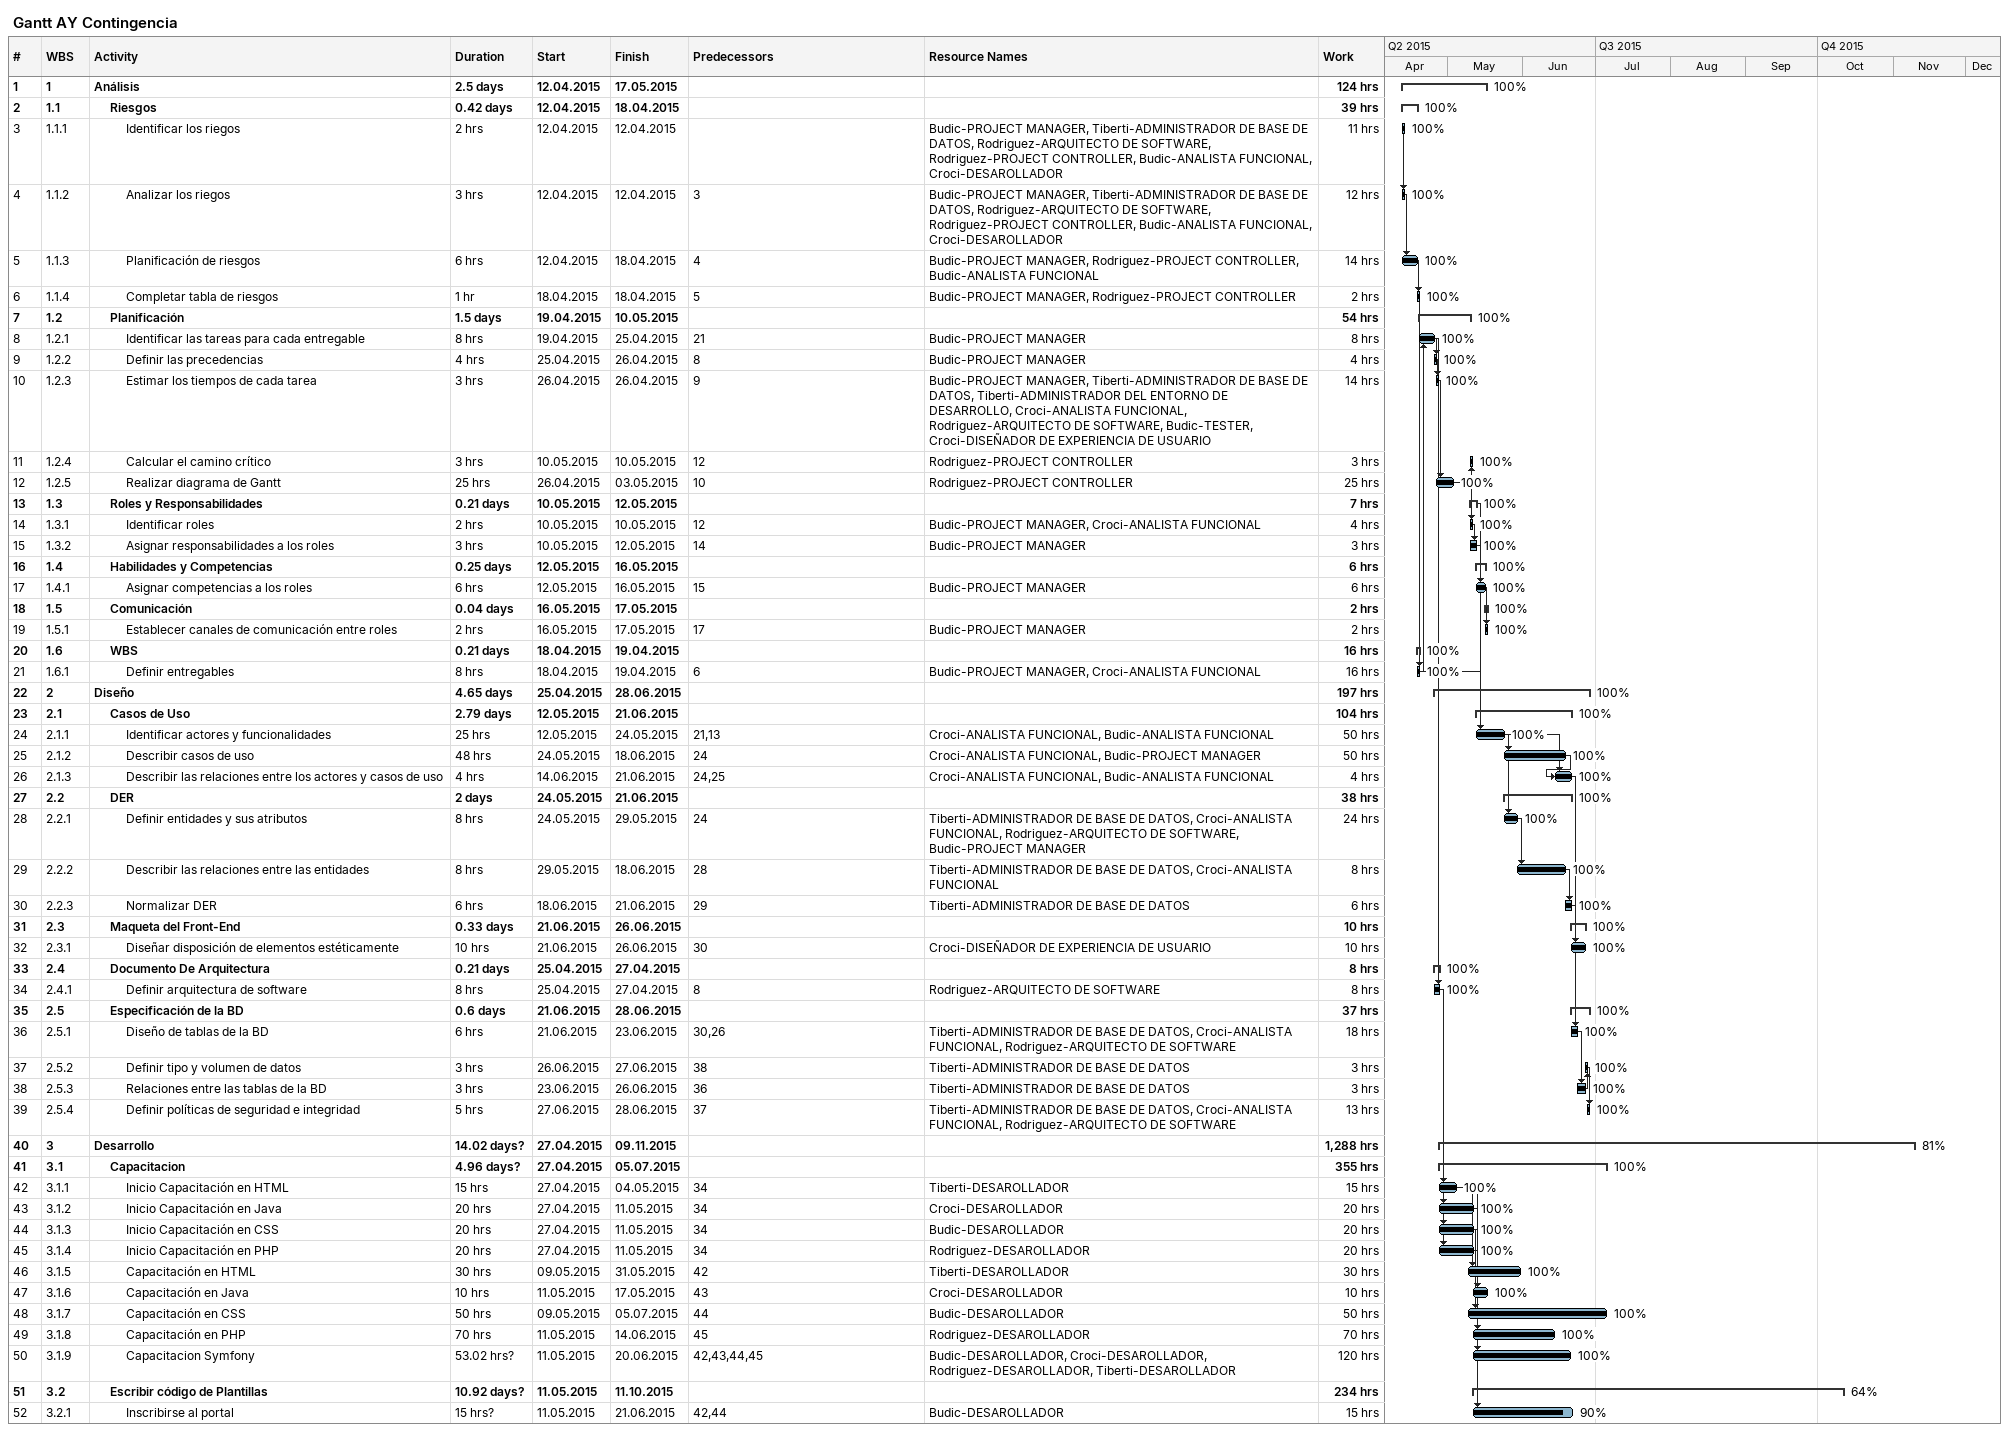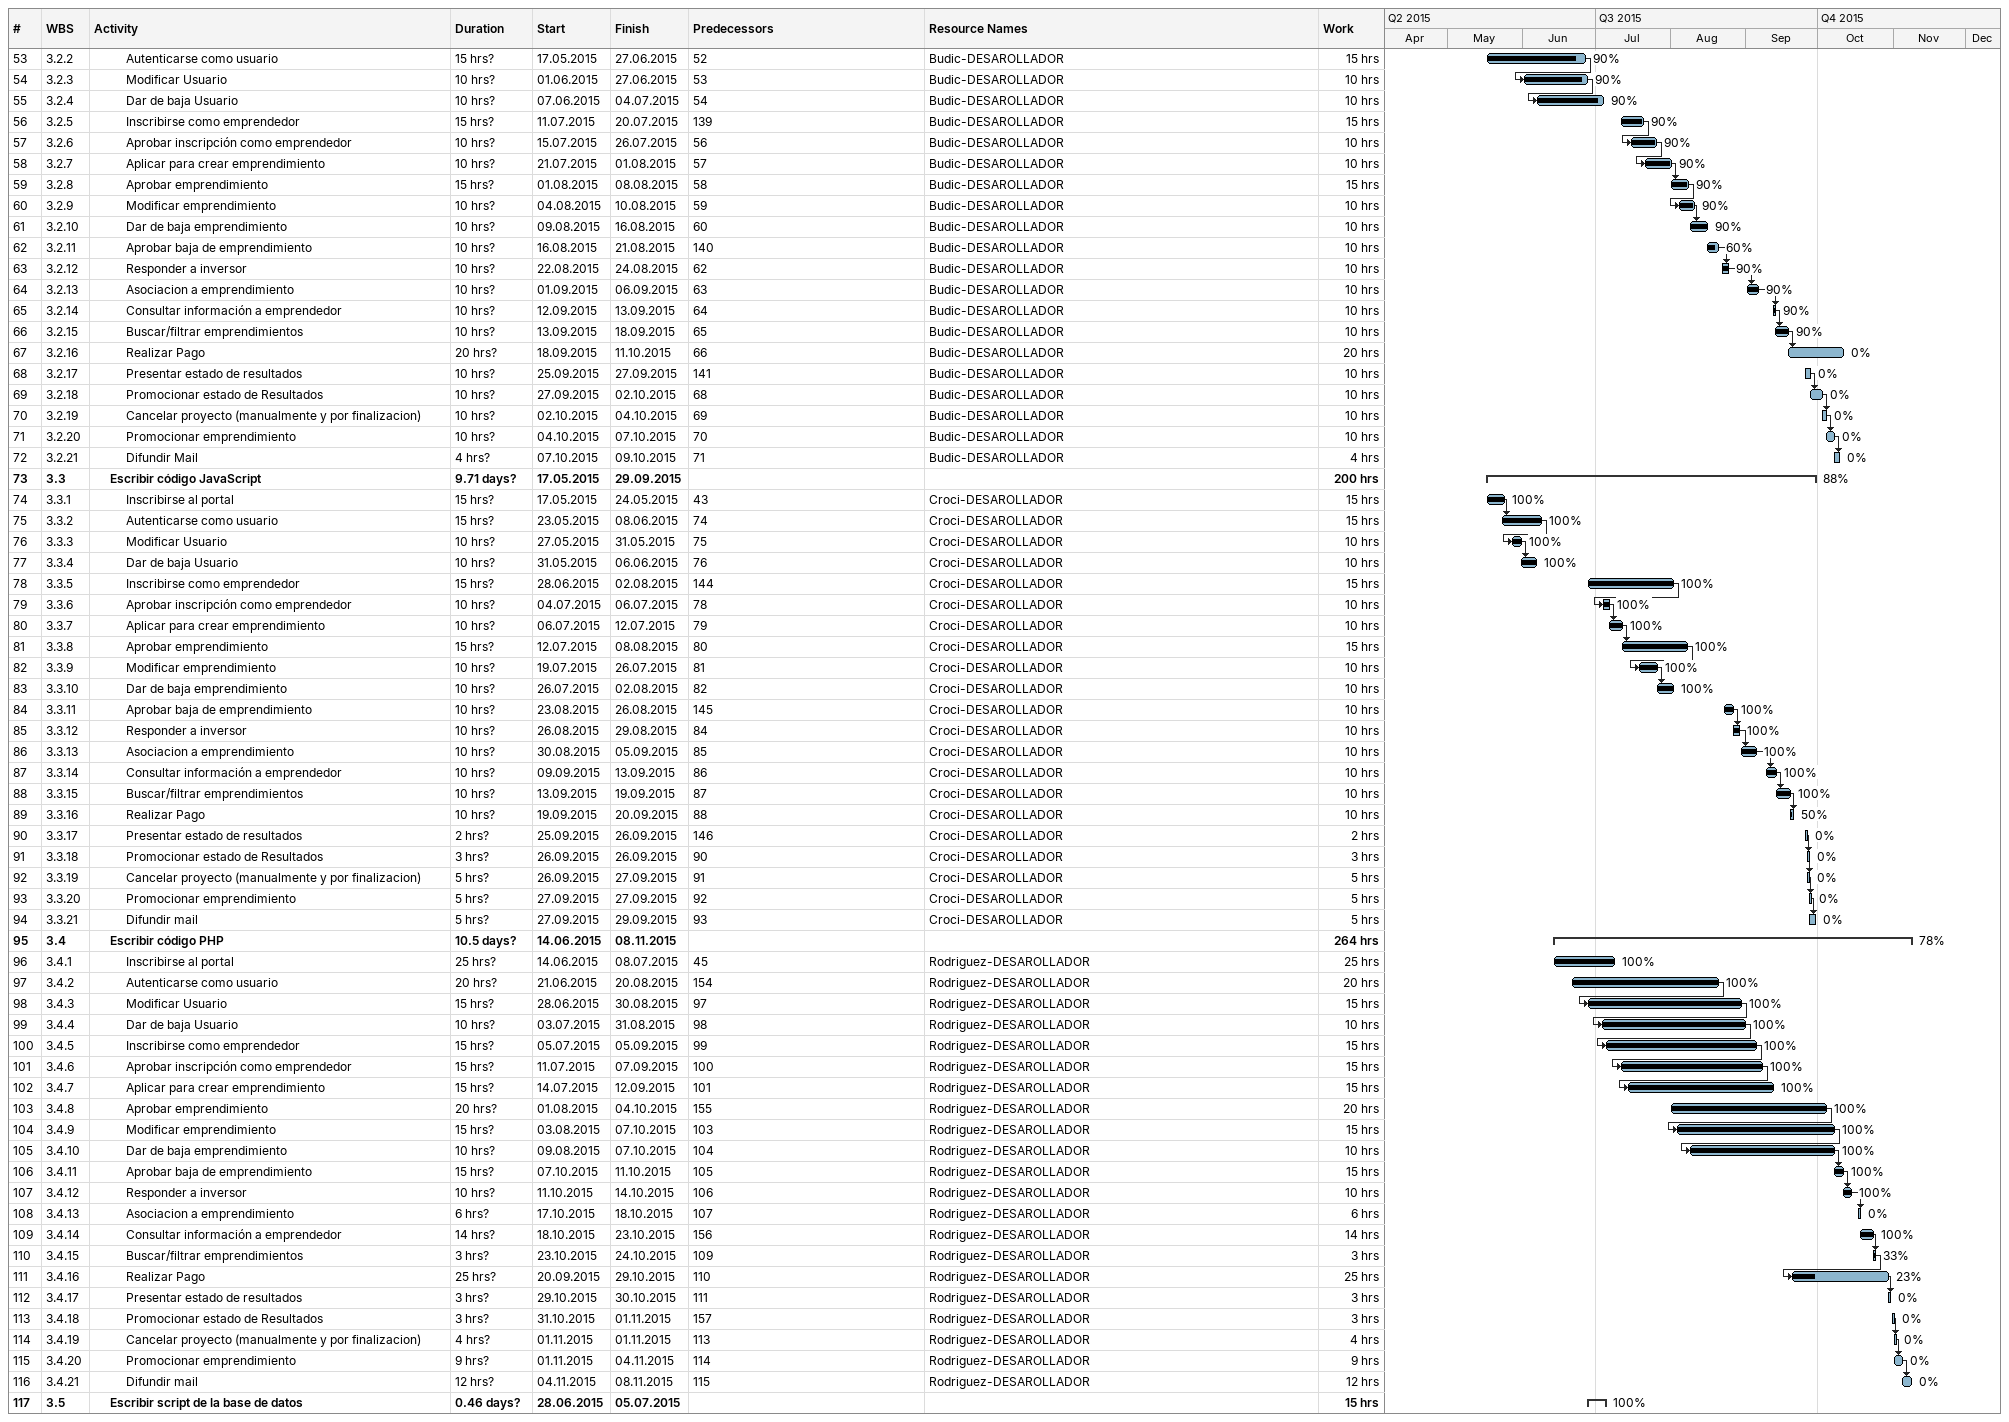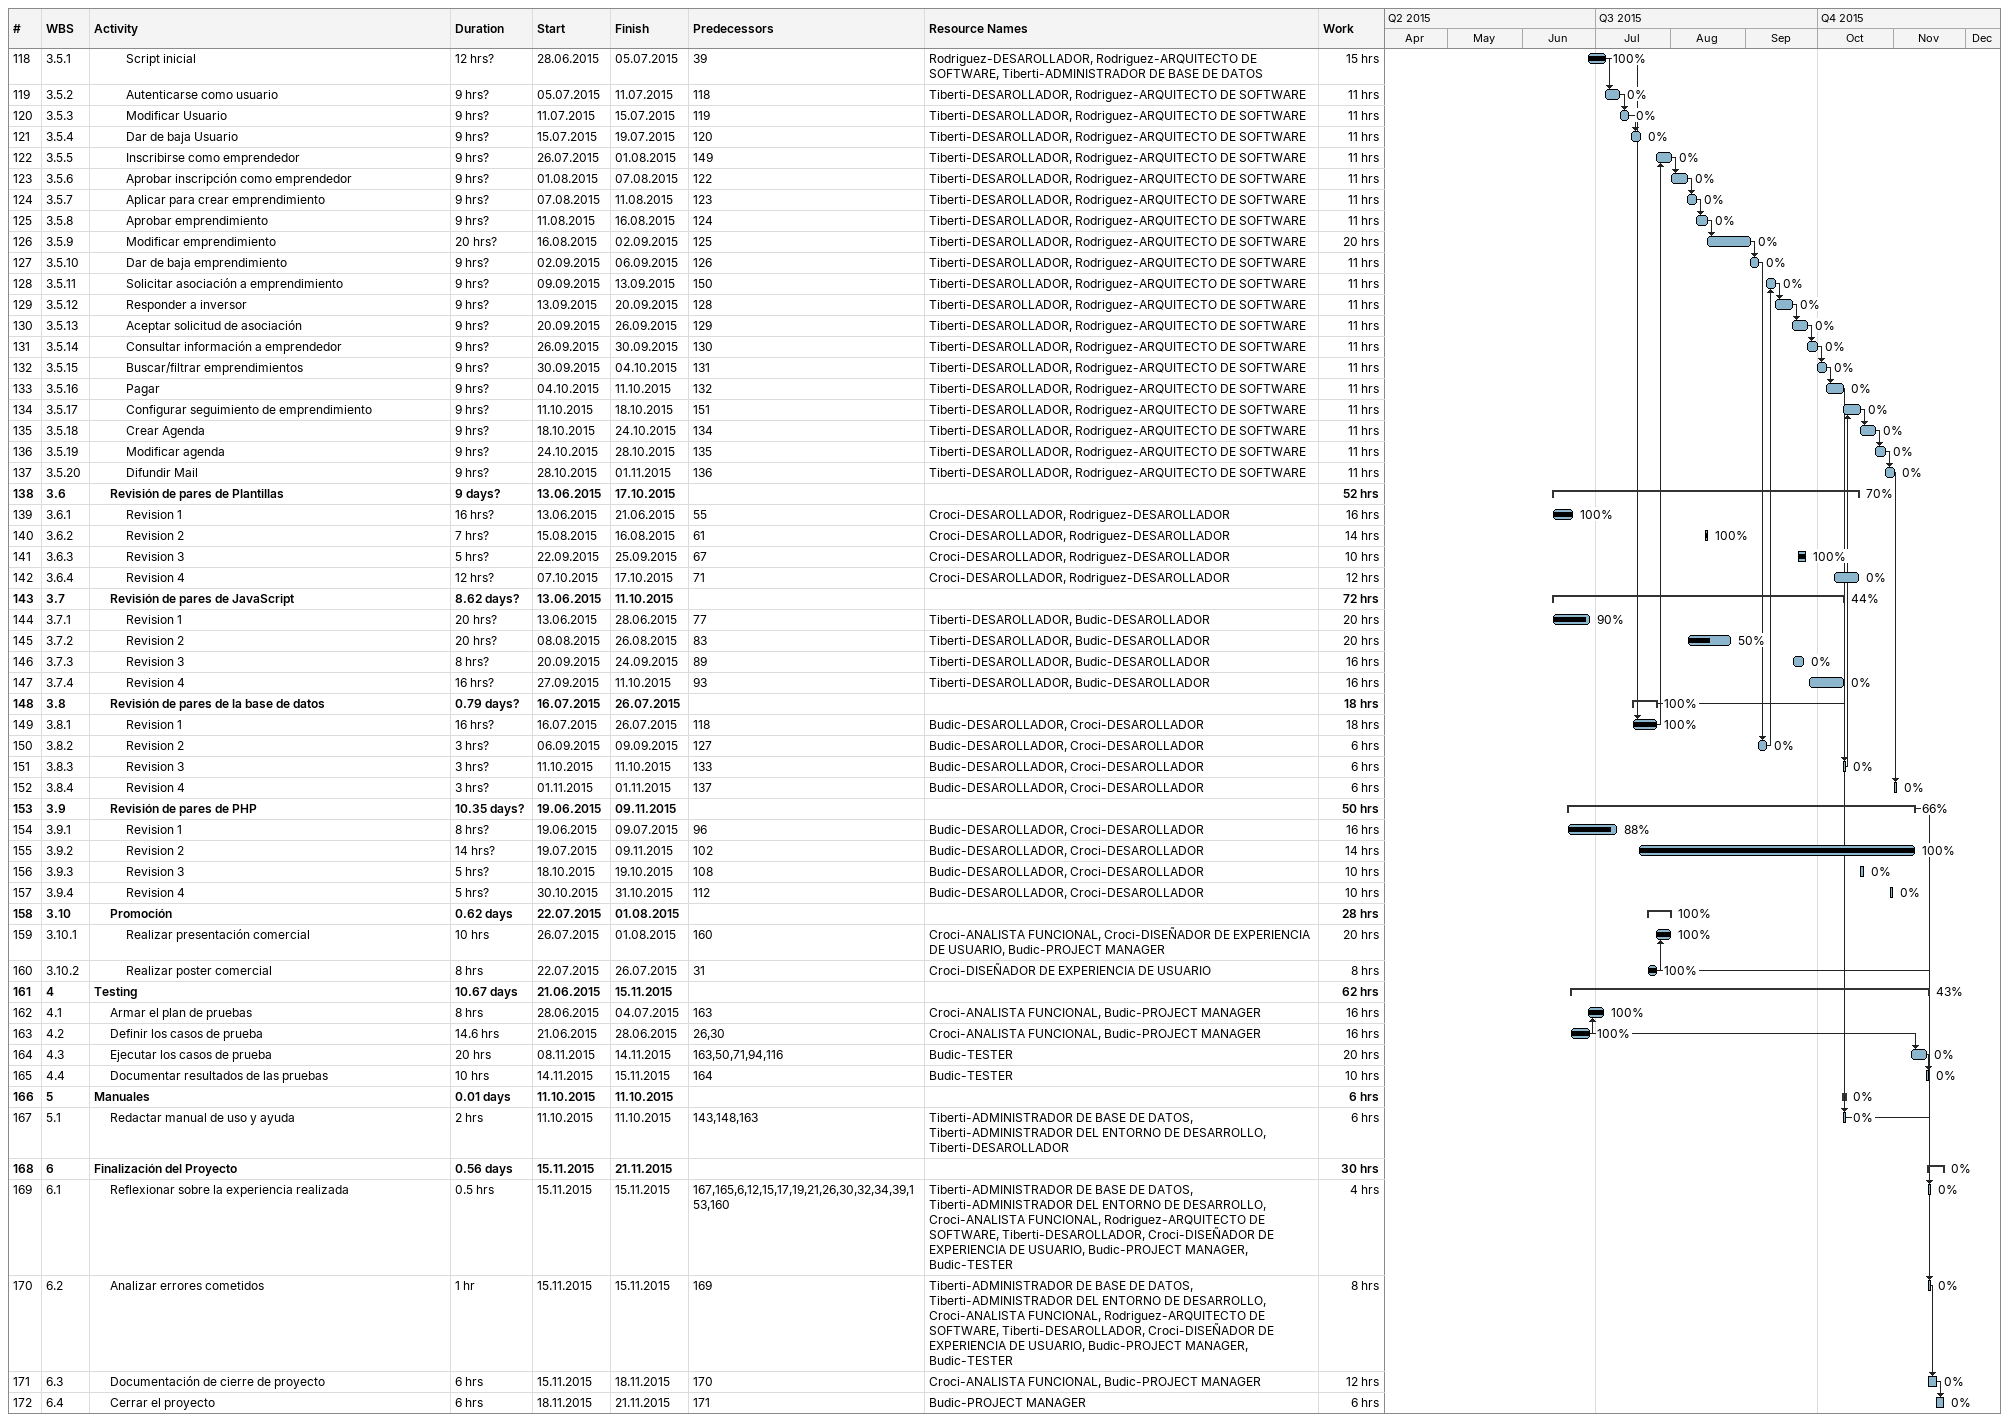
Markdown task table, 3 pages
Gantt AY Contingencia

| ID | WBS | Task | Duration | Start | Finish | Predecessors | Resources | % complete | Work (h) |
|---|---|---|---|---|---|---|---|---|---|
| 1 | 1 | **Análisis** | 2.5d | 2015-04-12 | 2015-05-17 |  |  | 100 | 124 |
| 2 | 1.1 | **Riesgos** | 0.42d | 2015-04-12 | 2015-04-18 |  |  | 100 | 39 |
| 3 | 1.1.1 | Identificar los riegos | 2h | 2015-04-12 | 2015-04-12 |  | Budic-PROJECT MANAGER, Tiberti-ADMINISTRADOR DE BASE DE DATOS, Rodriguez-ARQUITECTO DE SOFTWARE, Rodriguez-PROJECT CONTROLLER, Budic-ANALISTA FUNCIONAL, Croci-DESAROLLADOR | 100 | 11 |
| 4 | 1.1.2 | Analizar los riegos | 3h | 2015-04-12 | 2015-04-12 | 3 | Budic-PROJECT MANAGER, Tiberti-ADMINISTRADOR DE BASE DE DATOS, Rodriguez-ARQUITECTO DE SOFTWARE, Rodriguez-PROJECT CONTROLLER, Budic-ANALISTA FUNCIONAL, Croci-DESAROLLADOR | 100 | 12 |
| 5 | 1.1.3 | Planificación de riesgos | 6h | 2015-04-12 | 2015-04-18 | 4 | Budic-PROJECT MANAGER, Rodriguez-PROJECT CONTROLLER, Budic-ANALISTA FUNCIONAL | 100 | 14 |
| 6 | 1.1.4 | Completar tabla de riesgos | 1h | 2015-04-18 | 2015-04-18 | 5 | Budic-PROJECT MANAGER, Rodriguez-PROJECT CONTROLLER | 100 | 2 |
| 7 | 1.2 | **Planificación** | 1.5d | 2015-04-19 | 2015-05-10 |  |  | 100 | 54 |
| 8 | 1.2.1 | Identificar las tareas para cada entregable | 8h | 2015-04-19 | 2015-04-25 | 21 | Budic-PROJECT MANAGER | 100 | 8 |
| 9 | 1.2.2 | Definir las precedencias | 4h | 2015-04-25 | 2015-04-26 | 8 | Budic-PROJECT MANAGER | 100 | 4 |
| 10 | 1.2.3 | Estimar los tiempos de cada tarea | 3h | 2015-04-26 | 2015-04-26 | 9 | Budic-PROJECT MANAGER, Tiberti-ADMINISTRADOR DE BASE DE DATOS, Tiberti-ADMINISTRADOR DEL ENTORNO DE DESARROLLO, Croci-ANALISTA FUNCIONAL, Rodriguez-ARQUITECTO DE SOFTWARE, Budic-TESTER, Croci-DISEÑADOR DE EXPERIENCIA DE USUARIO | 100 | 14 |
| 11 | 1.2.4 | Calcular el camino crítico | 3h | 2015-05-10 | 2015-05-10 | 12 | Rodriguez-PROJECT CONTROLLER | 100 | 3 |
| 12 | 1.2.5 | Realizar diagrama de Gantt | 25h | 2015-04-26 | 2015-05-03 | 10 | Rodriguez-PROJECT CONTROLLER | 100 | 25 |
| 13 | 1.3 | **Roles y Responsabilidades** | 0.21d | 2015-05-10 | 2015-05-12 |  |  | 100 | 7 |
| 14 | 1.3.1 | Identificar roles | 2h | 2015-05-10 | 2015-05-10 | 12 | Budic-PROJECT MANAGER, Croci-ANALISTA FUNCIONAL | 100 | 4 |
| 15 | 1.3.2 | Asignar responsabilidades a los roles | 3h | 2015-05-10 | 2015-05-12 | 14 | Budic-PROJECT MANAGER | 100 | 3 |
| 16 | 1.4 | **Habilidades y Competencias** | 0.25d | 2015-05-12 | 2015-05-16 |  |  | 100 | 6 |
| 17 | 1.4.1 | Asignar competencias a los roles | 6h | 2015-05-12 | 2015-05-16 | 15 | Budic-PROJECT MANAGER | 100 | 6 |
| 18 | 1.5 | **Comunicación** | 0.04d | 2015-05-16 | 2015-05-17 |  |  | 100 | 2 |
| 19 | 1.5.1 | Establecer canales de comunicación entre roles | 2h | 2015-05-16 | 2015-05-17 | 17 | Budic-PROJECT MANAGER | 100 | 2 |
| 20 | 1.6 | **WBS** | 0.21d | 2015-04-18 | 2015-04-19 |  |  | 100 | 16 |
| 21 | 1.6.1 | Definir entregables | 8h | 2015-04-18 | 2015-04-19 | 6 | Budic-PROJECT MANAGER, Croci-ANALISTA FUNCIONAL | 100 | 16 |
| 22 | 2 | **Diseño** | 4.65d | 2015-04-25 | 2015-06-28 |  |  | 100 | 197 |
| 23 | 2.1 | **Casos de Uso** | 2.79d | 2015-05-12 | 2015-06-21 |  |  | 100 | 104 |
| 24 | 2.1.1 | Identificar actores y funcionalidades | 25h | 2015-05-12 | 2015-05-24 | 21, 13 | Croci-ANALISTA FUNCIONAL, Budic-ANALISTA FUNCIONAL | 100 | 50 |
| 25 | 2.1.2 | Describir casos de uso | 48h | 2015-05-24 | 2015-06-18 | 24 | Croci-ANALISTA FUNCIONAL, Budic-PROJECT MANAGER | 100 | 50 |
| 26 | 2.1.3 | Describir las relaciones entre los actores y casos de uso | 4h | 2015-06-14 | 2015-06-21 | 24, 25 | Croci-ANALISTA FUNCIONAL, Budic-ANALISTA FUNCIONAL | 100 | 4 |
| 27 | 2.2 | **DER** | 2d | 2015-05-24 | 2015-06-21 |  |  | 100 | 38 |
| 28 | 2.2.1 | Definir entidades y sus atributos | 8h | 2015-05-24 | 2015-05-29 | 24 | Tiberti-ADMINISTRADOR DE BASE DE DATOS, Croci-ANALISTA FUNCIONAL, Rodriguez-ARQUITECTO DE SOFTWARE, Budic-PROJECT MANAGER | 100 | 24 |
| 29 | 2.2.2 | Describir las relaciones entre las entidades | 8h | 2015-05-29 | 2015-06-18 | 28 | Tiberti-ADMINISTRADOR DE BASE DE DATOS, Croci-ANALISTA FUNCIONAL | 100 | 8 |
| 30 | 2.2.3 | Normalizar DER | 6h | 2015-06-18 | 2015-06-21 | 29 | Tiberti-ADMINISTRADOR DE BASE DE DATOS | 100 | 6 |
| 31 | 2.3 | **Maqueta del Front-End** | 0.33d | 2015-06-21 | 2015-06-26 |  |  | 100 | 10 |
| 32 | 2.3.1 | Diseñar disposición de elementos estéticamente | 10h | 2015-06-21 | 2015-06-26 | 30 | Croci-DISEÑADOR DE EXPERIENCIA DE USUARIO | 100 | 10 |
| 33 | 2.4 | **Documento De Arquitectura** | 0.21d | 2015-04-25 | 2015-04-27 |  |  | 100 | 8 |
| 34 | 2.4.1 | Definir arquitectura de software | 8h | 2015-04-25 | 2015-04-27 | 8 | Rodriguez-ARQUITECTO DE SOFTWARE | 100 | 8 |
| 35 | 2.5 | **Especificación de la BD** | 0.6d | 2015-06-21 | 2015-06-28 |  |  | 100 | 37 |
| 36 | 2.5.1 | Diseño de tablas de la BD | 6h | 2015-06-21 | 2015-06-23 | 30, 26 | Tiberti-ADMINISTRADOR DE BASE DE DATOS, Croci-ANALISTA FUNCIONAL, Rodriguez-ARQUITECTO DE SOFTWARE | 100 | 18 |
| 37 | 2.5.2 | Definir tipo y volumen de datos | 3h | 2015-06-26 | 2015-06-27 | 38 | Tiberti-ADMINISTRADOR DE BASE DE DATOS | 100 | 3 |
| 38 | 2.5.3 | Relaciones entre las tablas de la BD | 3h | 2015-06-23 | 2015-06-26 | 36 | Tiberti-ADMINISTRADOR DE BASE DE DATOS | 100 | 3 |
| 39 | 2.5.4 | Definir políticas de seguridad e integridad | 5h | 2015-06-27 | 2015-06-28 | 37 | Tiberti-ADMINISTRADOR DE BASE DE DATOS, Croci-ANALISTA FUNCIONAL, Rodriguez-ARQUITECTO DE SOFTWARE | 100 | 13 |
| 40 | 3 | **Desarrollo** | 14.02d? | 2015-04-27 | 2015-11-09 |  |  | 81 | 1288 |
| 41 | 3.1 | **Capacitacion** | 4.96d? | 2015-04-27 | 2015-07-05 |  |  | 100 | 355 |
| 42 | 3.1.1 | Inicio Capacitación en HTML | 15h | 2015-04-27 | 2015-05-04 | 34 | Tiberti-DESAROLLADOR | 100 | 15 |
| 43 | 3.1.2 | Inicio Capacitación en Java | 20h | 2015-04-27 | 2015-05-11 | 34 | Croci-DESAROLLADOR | 100 | 20 |
| 44 | 3.1.3 | Inicio Capacitación en CSS | 20h | 2015-04-27 | 2015-05-11 | 34 | Budic-DESAROLLADOR | 100 | 20 |
| 45 | 3.1.4 | Inicio Capacitación en PHP | 20h | 2015-04-27 | 2015-05-11 | 34 | Rodriguez-DESAROLLADOR | 100 | 20 |
| 46 | 3.1.5 | Capacitación en HTML | 30h | 2015-05-09 | 2015-05-31 | 42 | Tiberti-DESAROLLADOR | 100 | 30 |
| 47 | 3.1.6 | Capacitación en Java | 10h | 2015-05-11 | 2015-05-17 | 43 | Croci-DESAROLLADOR | 100 | 10 |
| 48 | 3.1.7 | Capacitación en CSS | 50h | 2015-05-09 | 2015-07-05 | 44 | Budic-DESAROLLADOR | 100 | 50 |
| 49 | 3.1.8 | Capacitación en PHP | 70h | 2015-05-11 | 2015-06-14 | 45 | Rodriguez-DESAROLLADOR | 100 | 70 |
| 50 | 3.1.9 | Capacitacion Symfony | 53.02h? | 2015-05-11 | 2015-06-20 | 42, 43, 44, 45 | Budic-DESAROLLADOR, Croci-DESAROLLADOR, Rodriguez-DESAROLLADOR, Tiberti-DESAROLLADOR | 100 | 120 |
| 51 | 3.2 | **Escribir código de Plantillas** | 10.92d? | 2015-05-11 | 2015-10-11 |  |  | 64 | 234 |
| 52 | 3.2.1 | Inscribirse al portal | 15h? | 2015-05-11 | 2015-06-21 | 42, 44 | Budic-DESAROLLADOR | 90 | 15 |
| 53 | 3.2.2 | Autenticarse como usuario | 15h? | 2015-05-17 | 2015-06-27 | 52 | Budic-DESAROLLADOR | 90 | 15 |
| 54 | 3.2.3 | Modificar Usuario | 10h? | 2015-06-01 | 2015-06-27 | 53 | Budic-DESAROLLADOR | 90 | 10 |
| 55 | 3.2.4 | Dar de baja Usuario | 10h? | 2015-06-07 | 2015-07-04 | 54 | Budic-DESAROLLADOR | 90 | 10 |
| 56 | 3.2.5 | Inscribirse como emprendedor | 15h? | 2015-07-11 | 2015-07-20 | 139 | Budic-DESAROLLADOR | 90 | 15 |
| 57 | 3.2.6 | Aprobar inscripción como emprendedor | 10h? | 2015-07-15 | 2015-07-26 | 56 | Budic-DESAROLLADOR | 90 | 10 |
| 58 | 3.2.7 | Aplicar para crear emprendimiento | 10h? | 2015-07-21 | 2015-08-01 | 57 | Budic-DESAROLLADOR | 90 | 10 |
| 59 | 3.2.8 | Aprobar emprendimiento | 15h? | 2015-08-01 | 2015-08-08 | 58 | Budic-DESAROLLADOR | 90 | 15 |
| 60 | 3.2.9 | Modificar emprendimiento | 10h? | 2015-08-04 | 2015-08-10 | 59 | Budic-DESAROLLADOR | 90 | 10 |
| 61 | 3.2.10 | Dar de baja emprendimiento | 10h? | 2015-08-09 | 2015-08-16 | 60 | Budic-DESAROLLADOR | 90 | 10 |
| 62 | 3.2.11 | Aprobar baja de emprendimiento | 10h? | 2015-08-16 | 2015-08-21 | 140 | Budic-DESAROLLADOR | 60 | 10 |
| 63 | 3.2.12 | Responder a inversor | 10h? | 2015-08-22 | 2015-08-24 | 62 | Budic-DESAROLLADOR | 90 | 10 |
| 64 | 3.2.13 | Asociacion a emprendimiento | 10h? | 2015-09-01 | 2015-09-06 | 63 | Budic-DESAROLLADOR | 90 | 10 |
| 65 | 3.2.14 | Consultar información a emprendedor | 10h? | 2015-09-12 | 2015-09-13 | 64 | Budic-DESAROLLADOR | 90 | 10 |
| 66 | 3.2.15 | Buscar/filtrar emprendimientos | 10h? | 2015-09-13 | 2015-09-18 | 65 | Budic-DESAROLLADOR | 90 | 10 |
| 67 | 3.2.16 | Realizar Pago | 20h? | 2015-09-18 | 2015-10-11 | 66 | Budic-DESAROLLADOR | 0 | 20 |
| 68 | 3.2.17 | Presentar estado de resultados | 10h? | 2015-09-25 | 2015-09-27 | 141 | Budic-DESAROLLADOR | 0 | 10 |
| 69 | 3.2.18 | Promocionar estado de Resultados | 10h? | 2015-09-27 | 2015-10-02 | 68 | Budic-DESAROLLADOR | 0 | 10 |
| 70 | 3.2.19 | Cancelar proyecto (manualmente y por finalizacion) | 10h? | 2015-10-02 | 2015-10-04 | 69 | Budic-DESAROLLADOR | 0 | 10 |
| 71 | 3.2.20 | Promocionar emprendimiento | 10h? | 2015-10-04 | 2015-10-07 | 70 | Budic-DESAROLLADOR | 0 | 10 |
| 72 | 3.2.21 | Difundir Mail | 4h? | 2015-10-07 | 2015-10-09 | 71 | Budic-DESAROLLADOR | 0 | 4 |
| 73 | 3.3 | **Escribir código JavaScript** | 9.71d? | 2015-05-17 | 2015-09-29 |  |  | 88 | 200 |
| 74 | 3.3.1 | Inscribirse al portal | 15h? | 2015-05-17 | 2015-05-24 | 43 | Croci-DESAROLLADOR | 100 | 15 |
| 75 | 3.3.2 | Autenticarse como usuario | 15h? | 2015-05-23 | 2015-06-08 | 74 | Croci-DESAROLLADOR | 100 | 15 |
| 76 | 3.3.3 | Modificar Usuario | 10h? | 2015-05-27 | 2015-05-31 | 75 | Croci-DESAROLLADOR | 100 | 10 |
| 77 | 3.3.4 | Dar de baja Usuario | 10h? | 2015-05-31 | 2015-06-06 | 76 | Croci-DESAROLLADOR | 100 | 10 |
| 78 | 3.3.5 | Inscribirse como emprendedor | 15h? | 2015-06-28 | 2015-08-02 | 144 | Croci-DESAROLLADOR | 100 | 15 |
| 79 | 3.3.6 | Aprobar inscripción como emprendedor | 10h? | 2015-07-04 | 2015-07-06 | 78 | Croci-DESAROLLADOR | 100 | 10 |
| 80 | 3.3.7 | Aplicar para crear emprendimiento | 10h? | 2015-07-06 | 2015-07-12 | 79 | Croci-DESAROLLADOR | 100 | 10 |
| 81 | 3.3.8 | Aprobar emprendimiento | 15h? | 2015-07-12 | 2015-08-08 | 80 | Croci-DESAROLLADOR | 100 | 15 |
| 82 | 3.3.9 | Modificar emprendimiento | 10h? | 2015-07-19 | 2015-07-26 | 81 | Croci-DESAROLLADOR | 100 | 10 |
| 83 | 3.3.10 | Dar de baja emprendimiento | 10h? | 2015-07-26 | 2015-08-02 | 82 | Croci-DESAROLLADOR | 100 | 10 |
| 84 | 3.3.11 | Aprobar baja de emprendimiento | 10h? | 2015-08-23 | 2015-08-26 | 145 | Croci-DESAROLLADOR | 100 | 10 |
| 85 | 3.3.12 | Responder a inversor | 10h? | 2015-08-26 | 2015-08-29 | 84 | Croci-DESAROLLADOR | 100 | 10 |
| 86 | 3.3.13 | Asociacion a emprendimiento | 10h? | 2015-08-30 | 2015-09-05 | 85 | Croci-DESAROLLADOR | 100 | 10 |
| 87 | 3.3.14 | Consultar información a emprendedor | 10h? | 2015-09-09 | 2015-09-13 | 86 | Croci-DESAROLLADOR | 100 | 10 |
| 88 | 3.3.15 | Buscar/filtrar emprendimientos | 10h? | 2015-09-13 | 2015-09-19 | 87 | Croci-DESAROLLADOR | 100 | 10 |
| 89 | 3.3.16 | Realizar Pago | 10h? | 2015-09-19 | 2015-09-20 | 88 | Croci-DESAROLLADOR | 50 | 10 |
| 90 | 3.3.17 | Presentar estado de resultados | 2h? | 2015-09-25 | 2015-09-26 | 146 | Croci-DESAROLLADOR | 0 | 2 |
| 91 | 3.3.18 | Promocionar estado de Resultados | 3h? | 2015-09-26 | 2015-09-26 | 90 | Croci-DESAROLLADOR | 0 | 3 |
| 92 | 3.3.19 | Cancelar proyecto (manualmente y por finalizacion) | 5h? | 2015-09-26 | 2015-09-27 | 91 | Croci-DESAROLLADOR | 0 | 5 |
| 93 | 3.3.20 | Promocionar emprendimiento | 5h? | 2015-09-27 | 2015-09-27 | 92 | Croci-DESAROLLADOR | 0 | 5 |
| 94 | 3.3.21 | Difundir mail | 5h? | 2015-09-27 | 2015-09-29 | 93 | Croci-DESAROLLADOR | 0 | 5 |
| 95 | 3.4 | **Escribir código PHP** | 10.5d? | 2015-06-14 | 2015-11-08 |  |  | 78 | 264 |
| 96 | 3.4.1 | Inscribirse al portal | 25h? | 2015-06-14 | 2015-07-08 | 45 | Rodriguez-DESAROLLADOR | 100 | 25 |
| 97 | 3.4.2 | Autenticarse como usuario | 20h? | 2015-06-21 | 2015-08-20 | 154 | Rodriguez-DESAROLLADOR | 100 | 20 |
| 98 | 3.4.3 | Modificar Usuario | 15h? | 2015-06-28 | 2015-08-30 | 97 | Rodriguez-DESAROLLADOR | 100 | 15 |
| 99 | 3.4.4 | Dar de baja Usuario | 10h? | 2015-07-03 | 2015-08-31 | 98 | Rodriguez-DESAROLLADOR | 100 | 10 |
| 100 | 3.4.5 | Inscribirse como emprendedor | 15h? | 2015-07-05 | 2015-09-05 | 99 | Rodriguez-DESAROLLADOR | 100 | 15 |
| 101 | 3.4.6 | Aprobar inscripción como emprendedor | 15h? | 2015-07-11 | 2015-09-07 | 100 | Rodriguez-DESAROLLADOR | 100 | 15 |
| 102 | 3.4.7 | Aplicar para crear emprendimiento | 15h? | 2015-07-14 | 2015-09-12 | 101 | Rodriguez-DESAROLLADOR | 100 | 15 |
| 103 | 3.4.8 | Aprobar emprendimiento | 20h? | 2015-08-01 | 2015-10-04 | 155 | Rodriguez-DESAROLLADOR | 100 | 20 |
| 104 | 3.4.9 | Modificar emprendimiento | 15h? | 2015-08-03 | 2015-10-07 | 103 | Rodriguez-DESAROLLADOR | 100 | 15 |
| 105 | 3.4.10 | Dar de baja emprendimiento | 10h? | 2015-08-09 | 2015-10-07 | 104 | Rodriguez-DESAROLLADOR | 100 | 10 |
| 106 | 3.4.11 | Aprobar baja de emprendimiento | 15h? | 2015-10-07 | 2015-10-11 | 105 | Rodriguez-DESAROLLADOR | 100 | 15 |
| 107 | 3.4.12 | Responder a inversor | 10h? | 2015-10-11 | 2015-10-14 | 106 | Rodriguez-DESAROLLADOR | 100 | 10 |
| 108 | 3.4.13 | Asociacion a emprendimiento | 6h? | 2015-10-17 | 2015-10-18 | 107 | Rodriguez-DESAROLLADOR | 0 | 6 |
| 109 | 3.4.14 | Consultar información a emprendedor | 14h? | 2015-10-18 | 2015-10-23 | 156 | Rodriguez-DESAROLLADOR | 100 | 14 |
| 110 | 3.4.15 | Buscar/filtrar emprendimientos | 3h? | 2015-10-23 | 2015-10-24 | 109 | Rodriguez-DESAROLLADOR | 33 | 3 |
| 111 | 3.4.16 | Realizar Pago | 25h? | 2015-09-20 | 2015-10-29 | 110 | Rodriguez-DESAROLLADOR | 23 | 25 |
| 112 | 3.4.17 | Presentar estado de resultados | 3h? | 2015-10-29 | 2015-10-30 | 111 | Rodriguez-DESAROLLADOR | 0 | 3 |
| 113 | 3.4.18 | Promocionar estado de Resultados | 3h? | 2015-10-31 | 2015-11-01 | 157 | Rodriguez-DESAROLLADOR | 0 | 3 |
| 114 | 3.4.19 | Cancelar proyecto (manualmente y por finalizacion) | 4h? | 2015-11-01 | 2015-11-01 | 113 | Rodriguez-DESAROLLADOR | 0 | 4 |
| 115 | 3.4.20 | Promocionar emprendimiento | 9h? | 2015-11-01 | 2015-11-04 | 114 | Rodriguez-DESAROLLADOR | 0 | 9 |
| 116 | 3.4.21 | Difundir mail | 12h? | 2015-11-04 | 2015-11-08 | 115 | Rodriguez-DESAROLLADOR | 0 | 12 |
| 117 | 3.5 | **Escribir script de la base de datos** | 0.46d? | 2015-06-28 | 2015-07-05 |  |  | 100 | 15 |
| 118 | 3.5.1 | Script inicial | 12h? | 2015-06-28 | 2015-07-05 | 39 | Rodriguez-DESAROLLADOR, Rodriguez-ARQUITECTO DE SOFTWARE, Tiberti-ADMINISTRADOR DE BASE DE DATOS | 100 | 15 |
| 119 | 3.5.2 | Autenticarse como usuario | 9h? | 2015-07-05 | 2015-07-11 | 118 | Tiberti-DESAROLLADOR, Rodriguez-ARQUITECTO DE SOFTWARE | 0 | 11 |
| 120 | 3.5.3 | Modificar Usuario | 9h? | 2015-07-11 | 2015-07-15 | 119 | Tiberti-DESAROLLADOR, Rodriguez-ARQUITECTO DE SOFTWARE | 0 | 11 |
| 121 | 3.5.4 | Dar de baja Usuario | 9h? | 2015-07-15 | 2015-07-19 | 120 | Tiberti-DESAROLLADOR, Rodriguez-ARQUITECTO DE SOFTWARE | 0 | 11 |
| 122 | 3.5.5 | Inscribirse como emprendedor | 9h? | 2015-07-26 | 2015-08-01 | 149 | Tiberti-DESAROLLADOR, Rodriguez-ARQUITECTO DE SOFTWARE | 0 | 11 |
| 123 | 3.5.6 | Aprobar inscripción como emprendedor | 9h? | 2015-08-01 | 2015-08-07 | 122 | Tiberti-DESAROLLADOR, Rodriguez-ARQUITECTO DE SOFTWARE | 0 | 11 |
| 124 | 3.5.7 | Aplicar para crear emprendimiento | 9h? | 2015-08-07 | 2015-08-11 | 123 | Tiberti-DESAROLLADOR, Rodriguez-ARQUITECTO DE SOFTWARE | 0 | 11 |
| 125 | 3.5.8 | Aprobar emprendimiento | 9h? | 2015-08-11 | 2015-08-16 | 124 | Tiberti-DESAROLLADOR, Rodriguez-ARQUITECTO DE SOFTWARE | 0 | 11 |
| 126 | 3.5.9 | Modificar emprendimiento | 20h? | 2015-08-16 | 2015-09-02 | 125 | Tiberti-DESAROLLADOR, Rodriguez-ARQUITECTO DE SOFTWARE | 0 | 20 |
| 127 | 3.5.10 | Dar de baja emprendimiento | 9h? | 2015-09-02 | 2015-09-06 | 126 | Tiberti-DESAROLLADOR, Rodriguez-ARQUITECTO DE SOFTWARE | 0 | 11 |
| 128 | 3.5.11 | Solicitar asociación a emprendimiento | 9h? | 2015-09-09 | 2015-09-13 | 150 | Tiberti-DESAROLLADOR, Rodriguez-ARQUITECTO DE SOFTWARE | 0 | 11 |
| 129 | 3.5.12 | Responder a inversor | 9h? | 2015-09-13 | 2015-09-20 | 128 | Tiberti-DESAROLLADOR, Rodriguez-ARQUITECTO DE SOFTWARE | 0 | 11 |
| 130 | 3.5.13 | Aceptar solicitud de asociación | 9h? | 2015-09-20 | 2015-09-26 | 129 | Tiberti-DESAROLLADOR, Rodriguez-ARQUITECTO DE SOFTWARE | 0 | 11 |
| 131 | 3.5.14 | Consultar información a emprendedor | 9h? | 2015-09-26 | 2015-09-30 | 130 | Tiberti-DESAROLLADOR, Rodriguez-ARQUITECTO DE SOFTWARE | 0 | 11 |
| 132 | 3.5.15 | Buscar/filtrar emprendimientos | 9h? | 2015-09-30 | 2015-10-04 | 131 | Tiberti-DESAROLLADOR, Rodriguez-ARQUITECTO DE SOFTWARE | 0 | 11 |
| 133 | 3.5.16 | Pagar | 9h? | 2015-10-04 | 2015-10-11 | 132 | Tiberti-DESAROLLADOR, Rodriguez-ARQUITECTO DE SOFTWARE | 0 | 11 |
| 134 | 3.5.17 | Configurar seguimiento de emprendimiento | 9h? | 2015-10-11 | 2015-10-18 | 151 | Tiberti-DESAROLLADOR, Rodriguez-ARQUITECTO DE SOFTWARE | 0 | 11 |
| 135 | 3.5.18 | Crear Agenda | 9h? | 2015-10-18 | 2015-10-24 | 134 | Tiberti-DESAROLLADOR, Rodriguez-ARQUITECTO DE SOFTWARE | 0 | 11 |
| 136 | 3.5.19 | Modificar agenda | 9h? | 2015-10-24 | 2015-10-28 | 135 | Tiberti-DESAROLLADOR, Rodriguez-ARQUITECTO DE SOFTWARE | 0 | 11 |
| 137 | 3.5.20 | Difundir Mail | 9h? | 2015-10-28 | 2015-11-01 | 136 | Tiberti-DESAROLLADOR, Rodriguez-ARQUITECTO DE SOFTWARE | 0 | 11 |
| 138 | 3.6 | **Revisión de pares de Plantillas** | 9d? | 2015-06-13 | 2015-10-17 |  |  | 70 | 52 |
| 139 | 3.6.1 | Revision 1 | 16h? | 2015-06-13 | 2015-06-21 | 55 | Croci-DESAROLLADOR, Rodriguez-DESAROLLADOR | 100 | 16 |
| 140 | 3.6.2 | Revision 2 | 7h? | 2015-08-15 | 2015-08-16 | 61 | Croci-DESAROLLADOR, Rodriguez-DESAROLLADOR | 100 | 14 |
| 141 | 3.6.3 | Revision 3 | 5h? | 2015-09-22 | 2015-09-25 | 67 | Croci-DESAROLLADOR, Rodriguez-DESAROLLADOR | 100 | 10 |
| 142 | 3.6.4 | Revision 4 | 12h? | 2015-10-07 | 2015-10-17 | 71 | Croci-DESAROLLADOR, Rodriguez-DESAROLLADOR | 0 | 12 |
| 143 | 3.7 | **Revisión de pares de JavaScript** | 8.62d? | 2015-06-13 | 2015-10-11 |  |  | 44 | 72 |
| 144 | 3.7.1 | Revision 1 | 20h? | 2015-06-13 | 2015-06-28 | 77 | Tiberti-DESAROLLADOR, Budic-DESAROLLADOR | 90 | 20 |
| 145 | 3.7.2 | Revision 2 | 20h? | 2015-08-08 | 2015-08-26 | 83 | Tiberti-DESAROLLADOR, Budic-DESAROLLADOR | 50 | 20 |
| 146 | 3.7.3 | Revision 3 | 8h? | 2015-09-20 | 2015-09-24 | 89 | Tiberti-DESAROLLADOR, Budic-DESAROLLADOR | 0 | 16 |
| 147 | 3.7.4 | Revision 4 | 16h? | 2015-09-27 | 2015-10-11 | 93 | Tiberti-DESAROLLADOR, Budic-DESAROLLADOR | 0 | 16 |
| 148 | 3.8 | **Revisión de pares de la base de datos** | 0.79d? | 2015-07-16 | 2015-07-26 |  |  | 100 | 18 |
| 149 | 3.8.1 | Revision 1 | 16h? | 2015-07-16 | 2015-07-26 | 118 | Budic-DESAROLLADOR, Croci-DESAROLLADOR | 100 | 18 |
| 150 | 3.8.2 | Revision 2 | 3h? | 2015-09-06 | 2015-09-09 | 127 | Budic-DESAROLLADOR, Croci-DESAROLLADOR | 0 | 6 |
| 151 | 3.8.3 | Revision 3 | 3h? | 2015-10-11 | 2015-10-11 | 133 | Budic-DESAROLLADOR, Croci-DESAROLLADOR | 0 | 6 |
| 152 | 3.8.4 | Revision 4 | 3h? | 2015-11-01 | 2015-11-01 | 137 | Budic-DESAROLLADOR, Croci-DESAROLLADOR | 0 | 6 |
| 153 | 3.9 | **Revisión de pares de PHP** | 10.35d? | 2015-06-19 | 2015-11-09 |  |  | 66 | 50 |
| 154 | 3.9.1 | Revision 1 | 8h? | 2015-06-19 | 2015-07-09 | 96 | Budic-DESAROLLADOR, Croci-DESAROLLADOR | 88 | 16 |
| 155 | 3.9.2 | Revision 2 | 14h? | 2015-07-19 | 2015-11-09 | 102 | Budic-DESAROLLADOR, Croci-DESAROLLADOR | 100 | 14 |
| 156 | 3.9.3 | Revision 3 | 5h? | 2015-10-18 | 2015-10-19 | 108 | Budic-DESAROLLADOR, Croci-DESAROLLADOR | 0 | 10 |
| 157 | 3.9.4 | Revision 4 | 5h? | 2015-10-30 | 2015-10-31 | 112 | Budic-DESAROLLADOR, Croci-DESAROLLADOR | 0 | 10 |
| 158 | 3.10 | **Promoción** | 0.62d | 2015-07-22 | 2015-08-01 |  |  | 100 | 28 |
| 159 | 3.10.1 | Realizar presentación comercial | 10h | 2015-07-26 | 2015-08-01 | 160 | Croci-ANALISTA FUNCIONAL, Croci-DISEÑADOR DE EXPERIENCIA DE USUARIO, Budic-PROJECT MANAGER | 100 | 20 |
| 160 | 3.10.2 | Realizar poster comercial | 8h | 2015-07-22 | 2015-07-26 | 31 | Croci-DISEÑADOR DE EXPERIENCIA DE USUARIO | 100 | 8 |
| 161 | 4 | **Testing** | 10.67d | 2015-06-21 | 2015-11-15 |  |  | 43 | 62 |
| 162 | 4.1 | Armar el plan de pruebas | 8h | 2015-06-28 | 2015-07-04 | 163 | Croci-ANALISTA FUNCIONAL, Budic-PROJECT MANAGER | 100 | 16 |
| 163 | 4.2 | Definir los casos de prueba | 14.6h | 2015-06-21 | 2015-06-28 | 26, 30 | Croci-ANALISTA FUNCIONAL, Budic-PROJECT MANAGER | 100 | 16 |
| 164 | 4.3 | Ejecutar los casos de prueba | 20h | 2015-11-08 | 2015-11-14 | 163, 50, 71, 94, 116 | Budic-TESTER | 0 | 20 |
| 165 | 4.4 | Documentar resultados de las pruebas | 10h | 2015-11-14 | 2015-11-15 | 164 | Budic-TESTER | 0 | 10 |
| 166 | 5 | **Manuales** | 0.01d | 2015-10-11 | 2015-10-11 |  |  | 0 | 6 |
| 167 | 5.1 | Redactar manual de uso y ayuda | 2h | 2015-10-11 | 2015-10-11 | 143, 148, 163 | Tiberti-ADMINISTRADOR DE BASE DE DATOS, Tiberti-ADMINISTRADOR DEL ENTORNO DE DESARROLLO, Tiberti-DESAROLLADOR | 0 | 6 |
| 168 | 6 | **Finalización del Proyecto** | 0.56d | 2015-11-15 | 2015-11-21 |  |  | 0 | 30 |
| 169 | 6.1 | Reflexionar sobre la experiencia realizada | 0.5h | 2015-11-15 | 2015-11-15 | 167, 165, 6, 12, 15, 17, 19, 21, 26, 30, 32, 34, 39, 153, 160 | Tiberti-ADMINISTRADOR DE BASE DE DATOS, Tiberti-ADMINISTRADOR DEL ENTORNO DE DESARROLLO, Croci-ANALISTA FUNCIONAL, Rodriguez-ARQUITECTO DE SOFTWARE, Tiberti-DESAROLLADOR, Croci-DISEÑADOR DE EXPERIENCIA DE USUARIO, Budic-PROJECT MANAGER, Budic-TESTER | 0 | 4 |
| 170 | 6.2 | Analizar errores cometidos | 1h | 2015-11-15 | 2015-11-15 | 169 | Tiberti-ADMINISTRADOR DE BASE DE DATOS, Tiberti-ADMINISTRADOR DEL ENTORNO DE DESARROLLO, Croci-ANALISTA FUNCIONAL, Rodriguez-ARQUITECTO DE SOFTWARE, Tiberti-DESAROLLADOR, Croci-DISEÑADOR DE EXPERIENCIA DE USUARIO, Budic-PROJECT MANAGER, Budic-TESTER | 0 | 8 |
| 171 | 6.3 | Documentación de cierre de proyecto | 6h | 2015-11-15 | 2015-11-18 | 170 | Croci-ANALISTA FUNCIONAL, Budic-PROJECT MANAGER | 0 | 12 |
| 172 | 6.4 | Cerrar el proyecto | 6h | 2015-11-18 | 2015-11-21 | 171 | Budic-PROJECT MANAGER | 0 | 6 |
